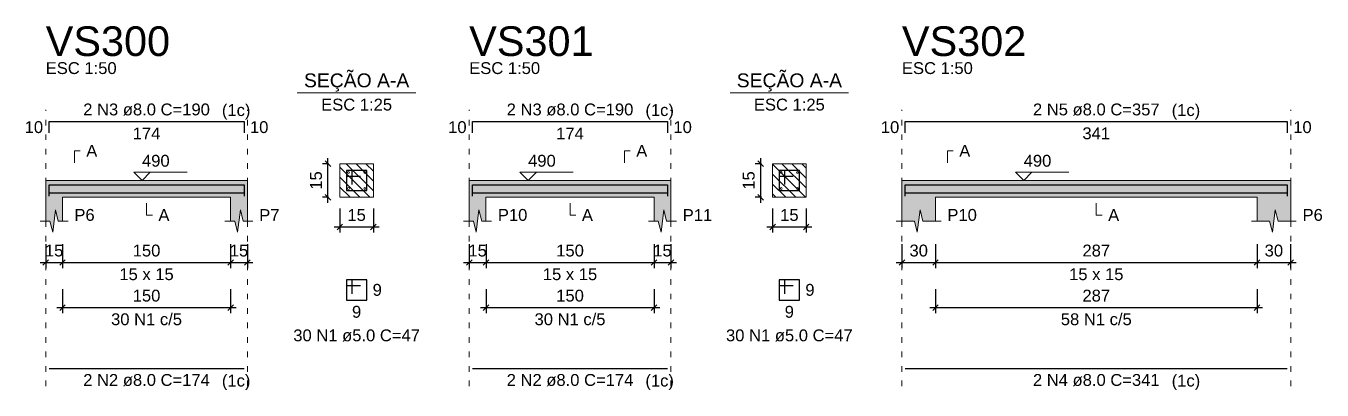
# Model space of a CAD drawing. Header units: inches. Extents: x -52 to 802, y -168 to 85.
# Drawn here: x 161.56 to 184.7, y -167.28 to -160.77 of the extents above; entities that cross this region are included whole.
import ezdxf

# ---------------------------------------------------------------- set-up
doc = ezdxf.new("R2010")
doc.units = ezdxf.units.IN
doc.header["$MEASUREMENT"] = 0
doc.linetypes.add('DOT2', pattern=[3.175, 0, -3.175])
for name, color, linetype, lineweight in [('Descrição da armadura', 7, 'Continuous', 5), ('DT-Barras na forma', 2, 'Continuous', 30), ('DT-Barras no corte', 5, 'Continuous', 5), ('DT-Barras rebatidas', 2, 'Continuous', 30), ('DT-Cotas', 9, 'Continuous', 5), ('DT-Forma', 5, 'Continuous', 5), ('DT-Hachura forma vigas', 252, 'Continuous', 5), ('DT-Hachura seção vigas', 252, 'Continuous', 5), ('DT-Pontilhado', 9, 'DOT2', 5), ('DT-Textos', 7, 'Continuous', 5), ('DT-Título', 3, 'Continuous', 20), ('Textos armaduras', 7, 'Continuous', 5)]:
    doc.layers.add(name, color=color, linetype=linetype, lineweight=lineweight)
doc.styles.add('Arial', font='arial.ttf')
doc.styles.get("Standard").update_dxf_attribs({"font": 'arial.ttf'})
doc.dimstyles.new('UM_25.000000', dxfattribs={"dimtxt": 0.18, "dimasz": 0.1, "dimexe": 0.1, "dimexo": 0.2, "dimgap": 0, "dimtad": 1, "dimtih": 1, "dimtoh": 1, "dimdec": 1, "dimlfac": 25, "dimzin": 0, "dimdsep": 46, "dimtxsty": 'Standard', "dimcen": 0.09, "dimdle": 0.1, "dimadec": 1, "dimazin": 2, "dimtfac": 1, "dimtdec": 4, "dimtofl": 0, "dimtmove": 0, "dimatfit": 3, "dimfxl": 1, "dimtolj": 1, "dimarcsym": 0})
doc.dimstyles.new('UM_50.000000', dxfattribs={"dimtxt": 0.18, "dimasz": 0.1, "dimexe": 0.1, "dimexo": 0.2, "dimgap": 0, "dimtad": 1, "dimtih": 1, "dimtoh": 1, "dimdec": 1, "dimlfac": 50, "dimzin": 0, "dimdsep": 46, "dimtxsty": 'Standard', "dimcen": 0.09, "dimdle": 0.1, "dimadec": 1, "dimazin": 2, "dimtfac": 1, "dimtdec": 4, "dimtofl": 0, "dimtmove": 0, "dimatfit": 3, "dimfxl": 1, "dimtolj": 1, "dimarcsym": 0})
pattern_1 = [(135, (158.03597, -459.28931), (-0.08838835, -0.08838835), [])]

# ---------------------------------------------------------------- blocks, each defined once
blk = doc.blocks.new('_Oblique')
at = {"color": 0, "linetype": 'ByBlock', "lineweight": -2}
blk.add_line((-0.5, -0.5), (0.5, 0.5), dxfattribs=at)
blk = doc.blocks.new('*D1148')
at = {"layer": 'Defpoints', "color": 0, "transparency": 16777216}
for p in [(161.912, -164.471), (162.212, -164.471), (162.212, -165)]:
    blk.add_point(p, dxfattribs=at)
at = {"layer": 'DT-Cotas', "color": 0, "lineweight": -2, "transparency": 16777216}
for p, q in [((161.912, -164.671), (161.912, -165.1)), ((162.212, -164.671), (162.212, -165.1)), ((161.812, -165), (162.312, -165))]:
    blk.add_line(p, q, dxfattribs=at)
at = {"layer": 'DT-Cotas', "color": 0, "lineweight": -2, "transparency": 16777216, "xscale": 0.1, "yscale": 0.1, "zscale": 0.1, "rotation": 180}
blk.add_blockref('_Oblique', (161.912, -165), dxfattribs=at)
at = {"layer": 'DT-Cotas', "color": 0, "lineweight": -2, "transparency": 16777216, "xscale": 0.1, "yscale": 0.1, "zscale": 0.1}
blk.add_blockref('_Oblique', (162.212, -165), dxfattribs=at)
at = {"layer": 'DT-Cotas', "transparency": 16777216, "insert": (162.062, -164.788), "char_height": 0.2118, "attachment_point": 5, "rotation": 0.0057, "style": 'Arial'}
blk.add_mtext('\\A1;15', dxfattribs=at)
blk = doc.blocks.new('*D1149')
at = {"layer": 'Defpoints', "color": 0, "transparency": 16777216}
for p in [(162.212, -164.471), (165.212, -164.471), (165.212, -165)]:
    blk.add_point(p, dxfattribs=at)
at = {"layer": 'DT-Cotas', "color": 0, "lineweight": -2, "transparency": 16777216}
for p, q in [((162.212, -164.671), (162.212, -165.1)), ((165.212, -164.671), (165.212, -165.1)), ((162.112, -165), (165.312, -165))]:
    blk.add_line(p, q, dxfattribs=at)
at = {"layer": 'DT-Cotas', "color": 0, "lineweight": -2, "transparency": 16777216, "xscale": 0.1, "yscale": 0.1, "zscale": 0.1, "rotation": 180}
blk.add_blockref('_Oblique', (162.212, -165), dxfattribs=at)
at = {"layer": 'DT-Cotas', "color": 0, "lineweight": -2, "transparency": 16777216, "xscale": 0.1, "yscale": 0.1, "zscale": 0.1}
blk.add_blockref('_Oblique', (165.212, -165), dxfattribs=at)
at = {"layer": 'DT-Cotas', "transparency": 16777216, "insert": (163.712, -164.788), "char_height": 0.2118, "attachment_point": 5, "rotation": 0.0057, "style": 'Arial'}
blk.add_mtext('\\A1;150', dxfattribs=at)
blk = doc.blocks.new('*D1150')
at = {"layer": 'Defpoints', "color": 0, "transparency": 16777216}
for p in [(165.212, -164.471), (165.512, -164.471), (165.512, -165)]:
    blk.add_point(p, dxfattribs=at)
at = {"layer": 'DT-Cotas', "color": 0, "lineweight": -2, "transparency": 16777216}
for p, q in [((165.212, -164.671), (165.212, -165.1)), ((165.512, -164.671), (165.512, -165.1)), ((165.112, -165), (165.612, -165))]:
    blk.add_line(p, q, dxfattribs=at)
at = {"layer": 'DT-Cotas', "color": 0, "lineweight": -2, "transparency": 16777216, "xscale": 0.1, "yscale": 0.1, "zscale": 0.1, "rotation": 180}
blk.add_blockref('_Oblique', (165.212, -165), dxfattribs=at)
at = {"layer": 'DT-Cotas', "color": 0, "lineweight": -2, "transparency": 16777216, "xscale": 0.1, "yscale": 0.1, "zscale": 0.1}
blk.add_blockref('_Oblique', (165.512, -165), dxfattribs=at)
at = {"layer": 'DT-Cotas', "transparency": 16777216, "insert": (165.362, -164.788), "char_height": 0.2118, "attachment_point": 5, "rotation": 0.0057, "style": 'Arial'}
blk.add_mtext('\\A1;15', dxfattribs=at)
blk = doc.blocks.new('*D1151')
at = {"layer": 'Defpoints', "color": 0, "transparency": 16777216}
for p in [(162.212, -165.276), (165.212, -165.276), (165.212, -165.805)]:
    blk.add_point(p, dxfattribs=at)
at = {"layer": 'DT-Cotas', "color": 0, "lineweight": -2, "transparency": 16777216}
for p, q in [((162.212, -165.476), (162.212, -165.905)), ((165.212, -165.476), (165.212, -165.905)), ((162.112, -165.805), (165.312, -165.805))]:
    blk.add_line(p, q, dxfattribs=at)
at = {"layer": 'DT-Cotas', "color": 0, "lineweight": -2, "transparency": 16777216, "xscale": 0.1, "yscale": 0.1, "zscale": 0.1, "rotation": 180}
blk.add_blockref('_Oblique', (162.212, -165.805), dxfattribs=at)
at = {"layer": 'DT-Cotas', "color": 0, "lineweight": -2, "transparency": 16777216, "xscale": 0.1, "yscale": 0.1, "zscale": 0.1}
blk.add_blockref('_Oblique', (165.212, -165.805), dxfattribs=at)
at = {"layer": 'DT-Cotas', "transparency": 16777216, "insert": (163.712, -165.593), "char_height": 0.2118, "attachment_point": 5, "rotation": 0.0057, "style": 'Arial'}
blk.add_mtext('\\A1;150', dxfattribs=at)
blk = doc.blocks.new('*D1152')
at = {"layer": 'Defpoints', "color": 0, "transparency": 16777216}
for p in [(166.95, -163.235), (167.162, -163.235), (167.162, -163.835)]:
    blk.add_point(p, dxfattribs=at)
at = {"layer": 'DT-Cotas', "color": 0, "lineweight": -2, "transparency": 16777216}
for p, q in [((166.962, -163.235), (166.85, -163.235)), ((166.95, -163.935), (166.95, -163.135)), ((166.962, -163.835), (166.85, -163.835))]:
    blk.add_line(p, q, dxfattribs=at)
at = {"layer": 'DT-Cotas', "color": 0, "lineweight": -2, "transparency": 16777216, "xscale": 0.1, "yscale": 0.1, "zscale": 0.1}
for p, rotation in [((166.95, -163.235), 90), ((166.95, -163.835), 270)]:
    blk.add_blockref('_Oblique', p, dxfattribs=dict(at, rotation=rotation))
at = {"layer": 'DT-Cotas', "transparency": 16777216, "insert": (166.738, -163.535), "char_height": 0.2118, "attachment_point": 5, "rotation": 90, "style": 'Arial'}
blk.add_mtext('\\A1;15', dxfattribs=at)
blk = doc.blocks.new('*D1153')
at = {"layer": 'Defpoints', "color": 0, "transparency": 16777216}
for p in [(167.162, -163.835), (167.762, -163.835), (167.762, -164.365)]:
    blk.add_point(p, dxfattribs=at)
at = {"layer": 'DT-Cotas', "color": 0, "lineweight": -2, "transparency": 16777216}
for p, q in [((167.162, -164.035), (167.162, -164.465)), ((167.762, -164.035), (167.762, -164.465)), ((167.062, -164.365), (167.862, -164.365))]:
    blk.add_line(p, q, dxfattribs=at)
at = {"layer": 'DT-Cotas', "color": 0, "lineweight": -2, "transparency": 16777216, "xscale": 0.1, "yscale": 0.1, "zscale": 0.1, "rotation": 180}
blk.add_blockref('_Oblique', (167.162, -164.365), dxfattribs=at)
at = {"layer": 'DT-Cotas', "color": 0, "lineweight": -2, "transparency": 16777216, "xscale": 0.1, "yscale": 0.1, "zscale": 0.1}
blk.add_blockref('_Oblique', (167.762, -164.365), dxfattribs=at)
at = {"layer": 'DT-Cotas', "transparency": 16777216, "insert": (167.462, -164.153), "char_height": 0.2118, "attachment_point": 5, "rotation": 0.0057, "style": 'Arial'}
blk.add_mtext('\\A1;15', dxfattribs=at)
blk = doc.blocks.new('*D1154')
at = {"layer": 'Defpoints', "color": 0, "transparency": 16777216}
for p in [(169.472, -164.471), (169.772, -164.471), (169.772, -165)]:
    blk.add_point(p, dxfattribs=at)
at = {"layer": 'DT-Cotas', "color": 0, "lineweight": -2, "transparency": 16777216}
for p, q in [((169.472, -164.671), (169.472, -165.1)), ((169.772, -164.671), (169.772, -165.1)), ((169.372, -165), (169.872, -165))]:
    blk.add_line(p, q, dxfattribs=at)
at = {"layer": 'DT-Cotas', "color": 0, "lineweight": -2, "transparency": 16777216, "xscale": 0.1, "yscale": 0.1, "zscale": 0.1, "rotation": 180}
blk.add_blockref('_Oblique', (169.472, -165), dxfattribs=at)
at = {"layer": 'DT-Cotas', "color": 0, "lineweight": -2, "transparency": 16777216, "xscale": 0.1, "yscale": 0.1, "zscale": 0.1}
blk.add_blockref('_Oblique', (169.772, -165), dxfattribs=at)
at = {"layer": 'DT-Cotas', "transparency": 16777216, "insert": (169.622, -164.788), "char_height": 0.2118, "attachment_point": 5, "rotation": 0.0057, "style": 'Arial'}
blk.add_mtext('\\A1;15', dxfattribs=at)
blk = doc.blocks.new('*D1155')
at = {"layer": 'Defpoints', "color": 0, "transparency": 16777216}
for p in [(169.772, -164.471), (172.772, -164.471), (172.772, -165)]:
    blk.add_point(p, dxfattribs=at)
at = {"layer": 'DT-Cotas', "color": 0, "lineweight": -2, "transparency": 16777216}
for p, q in [((169.772, -164.671), (169.772, -165.1)), ((172.772, -164.671), (172.772, -165.1)), ((169.672, -165), (172.872, -165))]:
    blk.add_line(p, q, dxfattribs=at)
at = {"layer": 'DT-Cotas', "color": 0, "lineweight": -2, "transparency": 16777216, "xscale": 0.1, "yscale": 0.1, "zscale": 0.1, "rotation": 180}
blk.add_blockref('_Oblique', (169.772, -165), dxfattribs=at)
at = {"layer": 'DT-Cotas', "color": 0, "lineweight": -2, "transparency": 16777216, "xscale": 0.1, "yscale": 0.1, "zscale": 0.1}
blk.add_blockref('_Oblique', (172.772, -165), dxfattribs=at)
at = {"layer": 'DT-Cotas', "transparency": 16777216, "insert": (171.272, -164.788), "char_height": 0.2118, "attachment_point": 5, "rotation": 0.0057, "style": 'Arial'}
blk.add_mtext('\\A1;150', dxfattribs=at)
blk = doc.blocks.new('*D1156')
at = {"layer": 'Defpoints', "color": 0, "transparency": 16777216}
for p in [(172.772, -164.471), (173.072, -164.471), (173.072, -165)]:
    blk.add_point(p, dxfattribs=at)
at = {"layer": 'DT-Cotas', "color": 0, "lineweight": -2, "transparency": 16777216}
for p, q in [((172.772, -164.671), (172.772, -165.1)), ((173.072, -164.671), (173.072, -165.1)), ((172.672, -165), (173.172, -165))]:
    blk.add_line(p, q, dxfattribs=at)
at = {"layer": 'DT-Cotas', "color": 0, "lineweight": -2, "transparency": 16777216, "xscale": 0.1, "yscale": 0.1, "zscale": 0.1, "rotation": 180}
blk.add_blockref('_Oblique', (172.772, -165), dxfattribs=at)
at = {"layer": 'DT-Cotas', "color": 0, "lineweight": -2, "transparency": 16777216, "xscale": 0.1, "yscale": 0.1, "zscale": 0.1}
blk.add_blockref('_Oblique', (173.072, -165), dxfattribs=at)
at = {"layer": 'DT-Cotas', "transparency": 16777216, "insert": (172.922, -164.788), "char_height": 0.2118, "attachment_point": 5, "rotation": 0.0057, "style": 'Arial'}
blk.add_mtext('\\A1;15', dxfattribs=at)
blk = doc.blocks.new('*D1157')
at = {"layer": 'Defpoints', "color": 0, "transparency": 16777216}
for p in [(169.772, -165.276), (172.772, -165.276), (172.772, -165.805)]:
    blk.add_point(p, dxfattribs=at)
at = {"layer": 'DT-Cotas', "color": 0, "lineweight": -2, "transparency": 16777216}
for p, q in [((169.772, -165.476), (169.772, -165.905)), ((172.772, -165.476), (172.772, -165.905)), ((169.672, -165.805), (172.872, -165.805))]:
    blk.add_line(p, q, dxfattribs=at)
at = {"layer": 'DT-Cotas', "color": 0, "lineweight": -2, "transparency": 16777216, "xscale": 0.1, "yscale": 0.1, "zscale": 0.1, "rotation": 180}
blk.add_blockref('_Oblique', (169.772, -165.805), dxfattribs=at)
at = {"layer": 'DT-Cotas', "color": 0, "lineweight": -2, "transparency": 16777216, "xscale": 0.1, "yscale": 0.1, "zscale": 0.1}
blk.add_blockref('_Oblique', (172.772, -165.805), dxfattribs=at)
at = {"layer": 'DT-Cotas', "transparency": 16777216, "insert": (171.272, -165.593), "char_height": 0.2118, "attachment_point": 5, "rotation": 0.0057, "style": 'Arial'}
blk.add_mtext('\\A1;150', dxfattribs=at)
blk = doc.blocks.new('*D1158')
at = {"layer": 'Defpoints', "color": 0, "transparency": 16777216}
for p in [(174.675, -163.235), (174.887, -163.235), (174.887, -163.835)]:
    blk.add_point(p, dxfattribs=at)
at = {"layer": 'DT-Cotas', "color": 0, "lineweight": -2, "transparency": 16777216}
for p, q in [((174.687, -163.235), (174.575, -163.235)), ((174.675, -163.935), (174.675, -163.135)), ((174.687, -163.835), (174.575, -163.835))]:
    blk.add_line(p, q, dxfattribs=at)
at = {"layer": 'DT-Cotas', "color": 0, "lineweight": -2, "transparency": 16777216, "xscale": 0.1, "yscale": 0.1, "zscale": 0.1}
for p, rotation in [((174.675, -163.235), 90), ((174.675, -163.835), 270)]:
    blk.add_blockref('_Oblique', p, dxfattribs=dict(at, rotation=rotation))
at = {"layer": 'DT-Cotas', "transparency": 16777216, "insert": (174.463, -163.535), "char_height": 0.2118, "attachment_point": 5, "rotation": 90, "style": 'Arial'}
blk.add_mtext('\\A1;15', dxfattribs=at)
blk = doc.blocks.new('*D1159')
at = {"layer": 'Defpoints', "color": 0, "transparency": 16777216}
for p in [(174.887, -163.835), (175.487, -163.835), (175.487, -164.365)]:
    blk.add_point(p, dxfattribs=at)
at = {"layer": 'DT-Cotas', "color": 0, "lineweight": -2, "transparency": 16777216}
for p, q in [((174.887, -164.035), (174.887, -164.465)), ((175.487, -164.035), (175.487, -164.465)), ((174.787, -164.365), (175.587, -164.365))]:
    blk.add_line(p, q, dxfattribs=at)
at = {"layer": 'DT-Cotas', "color": 0, "lineweight": -2, "transparency": 16777216, "xscale": 0.1, "yscale": 0.1, "zscale": 0.1, "rotation": 180}
blk.add_blockref('_Oblique', (174.887, -164.365), dxfattribs=at)
at = {"layer": 'DT-Cotas', "color": 0, "lineweight": -2, "transparency": 16777216, "xscale": 0.1, "yscale": 0.1, "zscale": 0.1}
blk.add_blockref('_Oblique', (175.487, -164.365), dxfattribs=at)
at = {"layer": 'DT-Cotas', "transparency": 16777216, "insert": (175.187, -164.153), "char_height": 0.2118, "attachment_point": 5, "rotation": 0.0057, "style": 'Arial'}
blk.add_mtext('\\A1;15', dxfattribs=at)
blk = doc.blocks.new('*D1160')
at = {"layer": 'Defpoints', "color": 0, "transparency": 16777216}
for p in [(177.196, -164.471), (177.796, -164.471), (177.796, -165)]:
    blk.add_point(p, dxfattribs=at)
at = {"layer": 'DT-Cotas', "color": 0, "lineweight": -2, "transparency": 16777216}
for p, q in [((177.196, -164.671), (177.196, -165.1)), ((177.796, -164.671), (177.796, -165.1)), ((177.096, -165), (177.896, -165))]:
    blk.add_line(p, q, dxfattribs=at)
at = {"layer": 'DT-Cotas', "color": 0, "lineweight": -2, "transparency": 16777216, "xscale": 0.1, "yscale": 0.1, "zscale": 0.1, "rotation": 180}
blk.add_blockref('_Oblique', (177.196, -165), dxfattribs=at)
at = {"layer": 'DT-Cotas', "color": 0, "lineweight": -2, "transparency": 16777216, "xscale": 0.1, "yscale": 0.1, "zscale": 0.1}
blk.add_blockref('_Oblique', (177.796, -165), dxfattribs=at)
at = {"layer": 'DT-Cotas', "transparency": 16777216, "insert": (177.496, -164.788), "char_height": 0.2118, "attachment_point": 5, "rotation": 0.0057, "style": 'Arial'}
blk.add_mtext('\\A1;30', dxfattribs=at)
blk = doc.blocks.new('*D1161')
at = {"layer": 'Defpoints', "color": 0, "transparency": 16777216}
for p in [(177.796, -164.471), (183.536, -164.471), (183.536, -165)]:
    blk.add_point(p, dxfattribs=at)
at = {"layer": 'DT-Cotas', "color": 0, "lineweight": -2, "transparency": 16777216}
for p, q in [((177.796, -164.671), (177.796, -165.1)), ((183.536, -164.671), (183.536, -165.1)), ((177.696, -165), (183.636, -165))]:
    blk.add_line(p, q, dxfattribs=at)
at = {"layer": 'DT-Cotas', "color": 0, "lineweight": -2, "transparency": 16777216, "xscale": 0.1, "yscale": 0.1, "zscale": 0.1, "rotation": 180}
blk.add_blockref('_Oblique', (177.796, -165), dxfattribs=at)
at = {"layer": 'DT-Cotas', "color": 0, "lineweight": -2, "transparency": 16777216, "xscale": 0.1, "yscale": 0.1, "zscale": 0.1}
blk.add_blockref('_Oblique', (183.536, -165), dxfattribs=at)
at = {"layer": 'DT-Cotas', "transparency": 16777216, "insert": (180.666, -164.788), "char_height": 0.2118, "attachment_point": 5, "rotation": 0.0057, "style": 'Arial'}
blk.add_mtext('\\A1;287', dxfattribs=at)
blk = doc.blocks.new('*D1162')
at = {"layer": 'Defpoints', "color": 0, "transparency": 16777216}
for p in [(183.536, -164.471), (184.136, -164.471), (184.136, -165)]:
    blk.add_point(p, dxfattribs=at)
at = {"layer": 'DT-Cotas', "color": 0, "lineweight": -2, "transparency": 16777216}
for p, q in [((183.536, -164.671), (183.536, -165.1)), ((184.136, -164.671), (184.136, -165.1)), ((183.436, -165), (184.236, -165))]:
    blk.add_line(p, q, dxfattribs=at)
at = {"layer": 'DT-Cotas', "color": 0, "lineweight": -2, "transparency": 16777216, "xscale": 0.1, "yscale": 0.1, "zscale": 0.1, "rotation": 180}
blk.add_blockref('_Oblique', (183.536, -165), dxfattribs=at)
at = {"layer": 'DT-Cotas', "color": 0, "lineweight": -2, "transparency": 16777216, "xscale": 0.1, "yscale": 0.1, "zscale": 0.1}
blk.add_blockref('_Oblique', (184.136, -165), dxfattribs=at)
at = {"layer": 'DT-Cotas', "transparency": 16777216, "insert": (183.836, -164.788), "char_height": 0.2118, "attachment_point": 5, "rotation": 0.0057, "style": 'Arial'}
blk.add_mtext('\\A1;30', dxfattribs=at)
blk = doc.blocks.new('*D1163')
at = {"layer": 'Defpoints', "color": 0, "transparency": 16777216}
for p in [(177.796, -165.276), (183.536, -165.276), (183.536, -165.805)]:
    blk.add_point(p, dxfattribs=at)
at = {"layer": 'DT-Cotas', "color": 0, "lineweight": -2, "transparency": 16777216}
for p, q in [((177.796, -165.476), (177.796, -165.905)), ((183.536, -165.476), (183.536, -165.905)), ((177.696, -165.805), (183.636, -165.805))]:
    blk.add_line(p, q, dxfattribs=at)
at = {"layer": 'DT-Cotas', "color": 0, "lineweight": -2, "transparency": 16777216, "xscale": 0.1, "yscale": 0.1, "zscale": 0.1, "rotation": 180}
blk.add_blockref('_Oblique', (177.796, -165.805), dxfattribs=at)
at = {"layer": 'DT-Cotas', "color": 0, "lineweight": -2, "transparency": 16777216, "xscale": 0.1, "yscale": 0.1, "zscale": 0.1}
blk.add_blockref('_Oblique', (183.536, -165.805), dxfattribs=at)
at = {"layer": 'DT-Cotas', "transparency": 16777216, "insert": (180.666, -165.593), "char_height": 0.2118, "attachment_point": 5, "rotation": 0.0057, "style": 'Arial'}
blk.add_mtext('\\A1;287', dxfattribs=at)

msp = doc.modelspace()

# ---------------------------------------------------------------- hatches: boundary and pattern name
at = {"layer": 'DT-Hachura forma vigas', "linetype": 'Continuous'}
for points in [[(165.5118, -164.2589), (165.5118, -163.8353), (165.5118, -163.5353), (165.2118, -163.5353), (162.2118, -163.5353), (161.9118, -163.5353), (161.9118, -163.8353), (161.9118, -164.2589), (161.9868, -164.2589), (162.0368, -164.4589), (162.0868, -164.0589), (162.1368, -164.2589), (162.2118, -164.2589), (162.2118, -163.8353), (165.2118, -163.8353), (165.2118, -164.2589), (165.2868, -164.2589), (165.3368, -164.4589), (165.3868, -164.0589), (165.4368, -164.2589), (165.5118, -164.2589)], [(173.0715, -164.2589), (173.0715, -163.8353), (173.0715, -163.5353), (172.7715, -163.5353), (169.7715, -163.5353), (169.4715, -163.5353), (169.4715, -163.8353), (169.4715, -164.2589), (169.5465, -164.2589), (169.5965, -164.4589), (169.6465, -164.0589), (169.6965, -164.2589), (169.7715, -164.2589), (169.7715, -163.8353), (172.7715, -163.8353), (172.7715, -164.2589), (172.8465, -164.2589), (172.8965, -164.4589), (172.9465, -164.0589), (172.9965, -164.2589), (173.0715, -164.2589)], [(184.1362, -164.2589), (184.1362, -163.8353), (184.1362, -163.5353), (183.5362, -163.5353), (177.7962, -163.5353), (177.1962, -163.5353), (177.1962, -163.8353), (177.1962, -164.2589), (177.4212, -164.2589), (177.4712, -164.4589), (177.5212, -164.0589), (177.5712, -164.2589), (177.7962, -164.2589), (177.7962, -163.8353), (183.5362, -163.8353), (183.5362, -164.2589), (183.7612, -164.2589), (183.8112, -164.4589), (183.8612, -164.0589), (183.9112, -164.2589), (184.1362, -164.2589)]]:
    msp.add_hatch(color=256, dxfattribs=at).paths.add_polyline_path(points)
at = {"layer": 'DT-Hachura seção vigas', "linetype": 'Continuous'}
h = msp.add_hatch(dxfattribs=at)
h.set_pattern_fill('ANSI31', color=256, angle=90, style=0)
h.set_pattern_definition(pattern_1)
h.paths.add_polyline_path([(167.162, -163.8353), (167.162, -163.8353), (167.762, -163.8353), (167.762, -163.2353), (167.162, -163.2353), (167.162, -163.8353)])
h = msp.add_hatch(dxfattribs=at)
h.set_pattern_fill('ANSI31', color=256, angle=90, style=0)
h.set_pattern_definition(pattern_1)
h.paths.add_polyline_path([(174.8866, -163.8353), (174.8866, -163.8353), (175.4866, -163.8353), (175.4866, -163.2353), (174.8866, -163.2353), (174.8866, -163.8353)])

# ---------------------------------------------------------------- linework, layer by layer
at = {"layer": 'DT-Barras na forma'}
for p, q in [((167.382, -163.3553), (167.282, -163.3553)), ((167.282, -163.3553), (167.282, -163.7153)), ((167.642, -163.3553), (167.282, -163.3553)), ((167.282, -163.3553), (167.282, -163.4553)), ((167.382, -163.6053), (167.382, -163.3553)), ((167.642, -163.7153), (167.642, -163.3553)), ((175.1066, -163.3553), (175.0066, -163.3553)), ((175.0066, -163.3553), (175.0066, -163.7153)), ((175.3666, -163.3553), (175.0066, -163.3553)), ((175.0066, -163.3553), (175.0066, -163.4553)), ((175.1066, -163.6053), (175.1066, -163.3553)), ((175.3666, -163.7153), (175.3666, -163.3553)), ((167.282, -163.4553), (167.532, -163.4553)), ((175.0066, -163.4553), (175.2566, -163.4553)), ((167.282, -163.7153), (167.642, -163.7153)), ((175.0066, -163.7153), (175.3666, -163.7153))]:
    msp.add_line(p, q, dxfattribs=at)
for points in [[(161.9718, -163.8156), (161.9718, -163.6133), (165.4518, -163.6133), (165.4518, -163.8156)], [(161.9718, -163.7573), (165.4518, -163.7573)], [(169.5315, -163.8156), (169.5315, -163.6133), (173.0115, -163.6133), (173.0115, -163.8156)], [(169.5315, -163.7573), (173.0115, -163.7573)], [(177.2562, -163.8156), (177.2562, -163.6133), (184.0762, -163.6133), (184.0762, -163.8156)], [(177.2562, -163.7573), (184.0762, -163.7573)]]:
    msp.add_lwpolyline(points, dxfattribs=at)
at = {"layer": 'DT-Barras no corte'}
for centre in [(167.318, -163.3913), (167.606, -163.3913), (175.0426, -163.3913), (175.3306, -163.3913), (167.318, -163.6793), (167.606, -163.6793), (175.0426, -163.6793), (175.3306, -163.6793)]:
    msp.add_circle(centre, 0.016, dxfattribs=at)
at = {"layer": 'DT-Barras rebatidas'}
for p, q in [((161.9718, -162.686), (161.9718, -162.4837)), ((161.9718, -162.4837), (165.4518, -162.4837)), ((165.4518, -162.4837), (165.4518, -162.686)), ((169.5315, -162.686), (169.5315, -162.4837)), ((169.5315, -162.4837), (173.0115, -162.4837)), ((173.0115, -162.4837), (173.0115, -162.686)), ((177.2562, -162.686), (177.2562, -162.4837)), ((177.2562, -162.4837), (184.0762, -162.4837)), ((184.0762, -162.4837), (184.0762, -162.686)), ((167.382, -165.312), (167.282, -165.312)), ((167.282, -165.312), (167.282, -165.672)), ((167.642, -165.312), (167.282, -165.312)), ((167.282, -165.312), (167.282, -165.412)), ((167.282, -165.412), (167.532, -165.412)), ((167.382, -165.562), (167.382, -165.312)), ((167.642, -165.672), (167.642, -165.312)), ((175.1066, -165.312), (175.0066, -165.312)), ((175.0066, -165.312), (175.0066, -165.672)), ((175.3666, -165.312), (175.0066, -165.312)), ((175.0066, -165.312), (175.0066, -165.412)), ((175.0066, -165.412), (175.2566, -165.412)), ((175.1066, -165.562), (175.1066, -165.312)), ((175.3666, -165.672), (175.3666, -165.312)), ((167.282, -165.672), (167.642, -165.672)), ((175.0066, -165.672), (175.3666, -165.672)), ((161.9718, -166.892), (165.4518, -166.892)), ((169.5315, -166.892), (173.0115, -166.892)), ((177.2562, -166.892), (184.0762, -166.892))]:
    msp.add_line(p, q, dxfattribs=at)
at = {"layer": 'DT-Forma'}
for p, q in [((167.762, -163.2353), (167.162, -163.2353)), ((167.162, -163.2353), (167.162, -163.2353)), ((167.162, -163.2353), (167.162, -163.8353)), ((167.762, -163.8353), (167.762, -163.2353)), ((167.762, -163.2353), (167.762, -163.2353)), ((175.4866, -163.2353), (174.8866, -163.2353)), ((174.8866, -163.2353), (174.8866, -163.2353)), ((174.8866, -163.2353), (174.8866, -163.8353)), ((175.4866, -163.8353), (175.4866, -163.2353)), ((175.4866, -163.2353), (175.4866, -163.2353)), ((161.9118, -163.5353), (162.2118, -163.5353)), ((162.2118, -163.5353), (165.2118, -163.5353)), ((165.2118, -163.5353), (165.5118, -163.5353)), ((169.4715, -163.5353), (169.7715, -163.5353)), ((169.7715, -163.5353), (172.7715, -163.5353)), ((172.7715, -163.5353), (173.0715, -163.5353)), ((177.1962, -163.5353), (177.7962, -163.5353)), ((177.7962, -163.5353), (183.5362, -163.5353)), ((183.5362, -163.5353), (184.1362, -163.5353)), ((161.9118, -163.8353), (161.9118, -164.2589)), ((162.2118, -164.2589), (162.2118, -163.8353)), ((162.2118, -163.8353), (165.2118, -163.8353)), ((165.2118, -163.8353), (165.2118, -164.2589)), ((165.5118, -164.2589), (165.5118, -163.8353)), ((167.162, -163.8353), (167.762, -163.8353)), ((167.162, -163.8353), (167.162, -163.8353)), ((167.762, -163.8353), (167.762, -163.8353)), ((169.4715, -163.8353), (169.4715, -164.2589)), ((169.7715, -164.2589), (169.7715, -163.8353)), ((169.7715, -163.8353), (172.7715, -163.8353)), ((172.7715, -163.8353), (172.7715, -164.2589)), ((173.0715, -164.2589), (173.0715, -163.8353)), ((174.8866, -163.8353), (175.4866, -163.8353)), ((174.8866, -163.8353), (174.8866, -163.8353)), ((175.4866, -163.8353), (175.4866, -163.8353)), ((177.1962, -163.8353), (177.1962, -164.2589)), ((177.7962, -164.2589), (177.7962, -163.8353)), ((177.7962, -163.8353), (183.5362, -163.8353)), ((183.5362, -163.8353), (183.5362, -164.2589)), ((184.1362, -164.2589), (184.1362, -163.8353)), ((161.8118, -164.2589), (161.9868, -164.2589)), ((161.9868, -164.2589), (162.0368, -164.4589)), ((162.0368, -164.4589), (162.0868, -164.0589)), ((162.0868, -164.0589), (162.1368, -164.2589)), ((162.1368, -164.2589), (162.3118, -164.2589)), ((165.1118, -164.2589), (165.2868, -164.2589)), ((165.2868, -164.2589), (165.3368, -164.4589)), ((165.3368, -164.4589), (165.3868, -164.0589)), ((165.3868, -164.0589), (165.4368, -164.2589)), ((165.4368, -164.2589), (165.6118, -164.2589)), ((169.3715, -164.2589), (169.5465, -164.2589)), ((169.5465, -164.2589), (169.5965, -164.4589)), ((169.5965, -164.4589), (169.6465, -164.0589)), ((169.6465, -164.0589), (169.6965, -164.2589)), ((169.6965, -164.2589), (169.8715, -164.2589)), ((172.6715, -164.2589), (172.8465, -164.2589)), ((172.8465, -164.2589), (172.8965, -164.4589)), ((172.8965, -164.4589), (172.9465, -164.0589)), ((172.9465, -164.0589), (172.9965, -164.2589)), ((172.9965, -164.2589), (173.1715, -164.2589)), ((177.0962, -164.2589), (177.4212, -164.2589)), ((177.4212, -164.2589), (177.4712, -164.4589)), ((177.4712, -164.4589), (177.5212, -164.0589)), ((177.5212, -164.0589), (177.5712, -164.2589)), ((177.5712, -164.2589), (177.8962, -164.2589)), ((183.4362, -164.2589), (183.7612, -164.2589)), ((183.7612, -164.2589), (183.8112, -164.4589)), ((183.8112, -164.4589), (183.8612, -164.0589)), ((183.8612, -164.0589), (183.9112, -164.2589)), ((183.9112, -164.2589), (184.2362, -164.2589))]:
    msp.add_line(p, q, dxfattribs=at)
at = {"layer": 'DT-Forma', "linetype": 'Continuous'}
for p, q in [((161.9118, -163.8353), (161.9118, -163.5353)), ((165.5118, -163.5353), (165.5118, -163.8353)), ((169.4715, -163.8353), (169.4715, -163.5353)), ((173.0715, -163.5353), (173.0715, -163.8353)), ((177.1962, -163.8353), (177.1962, -163.5353)), ((184.1362, -163.5353), (184.1362, -163.8353))]:
    msp.add_line(p, q, dxfattribs=at)
at = {"layer": 'DT-Pontilhado', "ltscale": 0.05}
for p, q in [((161.9118, -167.2097), (161.9118, -162.2719)), ((165.5118, -167.2097), (165.5118, -162.2719)), ((169.4715, -167.2097), (169.4715, -162.2719)), ((173.0715, -167.2097), (173.0715, -162.2719)), ((177.1962, -167.2097), (177.1962, -162.2719)), ((184.1362, -167.2097), (184.1362, -162.2719))]:
    msp.add_line(p, q, dxfattribs=at)
at = {"layer": 'DT-Textos'}
for p, q in [((166.403, -161.9704), (168.521, -161.9704)), ((174.1276, -161.9704), (176.2456, -161.9704))]:
    msp.add_line(p, q, dxfattribs=at)
for points in [[(162.4236, -163.2176), (162.4236, -163.0058), (162.5295, -163.0058)], [(172.242, -163.2176), (172.242, -163.0058), (172.3479, -163.0058)], [(178.008, -163.2176), (178.008, -163.0058), (178.1139, -163.0058)], [(163.779, -163.3871), (163.6307, -163.5353), (163.4825, -163.3871), (164.4356, -163.3871)], [(170.6715, -163.3871), (170.5233, -163.5353), (170.375, -163.3871), (171.3281, -163.3871)], [(179.5182, -163.3871), (179.3699, -163.5353), (179.2217, -163.3871), (180.1748, -163.3871)], [(163.7118, -163.9412), (163.7118, -164.153), (163.8177, -164.153)], [(171.2715, -163.9412), (171.2715, -164.153), (171.3774, -164.153)], [(180.6662, -163.9412), (180.6662, -164.153), (180.7721, -164.153)]]:
    msp.add_lwpolyline(points, dxfattribs=at)

# ---------------------------------------------------------------- texts
at = {"layer": 'Descrição da armadura', "linetype": 'Continuous', "char_height": 0.2118, "attachment_point": 8, "line_spacing_factor": 0.798, "style": 'Arial'}
for s, insert, width in [('2 N3 ø8.0 C=190', (163.7118, -162.3778), 4.534748), ('2 N3 ø8.0 C=190', (171.2715, -162.3778), 4.534748), ('2 N5 ø8.0 C=357', (180.6662, -162.3778), 4.534748), ('30 N1 c/5', (163.7118, -166.1228), 2.539389), ('30 N1 c/5', (171.2715, -166.1228), 2.539389), ('58 N1 c/5', (180.6662, -166.1228), 2.539389), ('2 N2 ø8.0 C=174', (163.7118, -167.2097), 4.534748), ('2 N2 ø8.0 C=174', (171.2715, -167.2097), 4.534748), ('2 N4 ø8.0 C=341', (180.6662, -167.2097), 4.534748)]:
    msp.add_mtext(s, dxfattribs=dict(at, insert=insert, width=width))
at = {"layer": 'Descrição da armadura', "color": 7, "linetype": 'Continuous', "char_height": 0.2118, "width": 4.534748, "attachment_point": 8, "line_spacing_factor": 0.798, "style": 'Arial'}
for insert in [(167.462, -166.4133), (175.1866, -166.4133)]:
    msp.add_mtext('30 N1 ø5.0 C=47', dxfattribs=dict(at, insert=insert))
at = {"layer": 'DT-Textos', "line_spacing_factor": 0.798, "style": 'Arial'}
for s, insert, char_height, width, attachment_point in [('ESC 1:50', (161.9118, -161.6365), 0.2118, 3.045677, 7), ('ESC 1:50', (169.4715, -161.6365), 0.2118, 3.045677, 7), ('ESC 1:50', (177.1962, -161.6365), 0.2118, 3.045677, 7), ('SEÇÃO A-A', (167.462, -161.9463), 0.2471, 3.875022, 8), ('SEÇÃO A-A', (175.187, -161.9463), 0.2471, 3.875022, 8), ('(1c)', (165.057, -162.4473), 0.2118, 1.225428, 7), ('ESC 1:25', (167.462, -162.2881), 0.2118, 3.045677, 8), ('(1c)', (172.617, -162.4473), 0.2118, 1.225428, 7), ('ESC 1:25', (175.1866, -162.2881), 0.2118, 3.045677, 8), ('(1c)', (182.012, -162.4473), 0.2118, 1.225428, 7), ('A', (162.6354, -163.1117), 0.2118, 0.474606, 7), ('490', (163.6307, -163.2917), 0.2118, 1.18721, 7), ('490', (170.5233, -163.2917), 0.2118, 1.18721, 7), ('A', (172.4538, -163.1117), 0.2118, 0.474606, 7), ('A', (178.2198, -163.1117), 0.2118, 0.474606, 7), ('490', (179.3699, -163.2917), 0.2118, 1.18721, 7), ('P6', (162.4236, -164.2589), 0.2118, 0.870342, 7), ('A', (163.9236, -164.2589), 0.2118, 0.474606, 7), ('P7', (165.7236, -164.2589), 0.2118, 0.870342, 7), ('P10', (169.9833, -164.2589), 0.2118, 0.870342, 7), ('A', (171.4833, -164.2589), 0.2118, 0.474606, 7), ('P11', (173.2833, -164.2589), 0.2118, 1.266079, 7), ('P10', (178.008, -164.2589), 0.2118, 0.870342, 7), ('A', (180.878, -164.2589), 0.2118, 0.474606, 7), ('P6', (184.348, -164.2589), 0.2118, 0.870342, 7), ('15 x 15', (163.7118, -165.3179), 0.2118, 2.334116, 8), ('15 x 15', (171.2715, -165.3179), 0.2118, 2.334116, 8), ('15 x 15', (180.6662, -165.3179), 0.2118, 2.334116, 8), ('(1c)', (165.057, -167.2793), 0.2118, 1.225428, 7), ('(1c)', (172.617, -167.2793), 0.2118, 1.225428, 7), ('(1c)', (182.012, -167.2793), 0.2118, 1.225428, 7)]:
    msp.add_mtext(s, dxfattribs=dict(at, insert=insert, char_height=char_height, width=width, attachment_point=attachment_point))
at = {"layer": 'DT-Título', "char_height": 0.5295, "width": 4.272843, "attachment_point": 7, "line_spacing_factor": 0.798, "style": 'Arial'}
for s, insert in [('VS300', (161.9118, -161.3188)), ('VS301', (169.4715, -161.3188)), ('VS302', (177.1962, -161.3188))]:
    msp.add_mtext(s, dxfattribs=dict(at, insert=insert))
at = {"layer": 'Textos armaduras', "linetype": 'Continuous', "char_height": 0.2118, "attachment_point": 7, "line_spacing_factor": 0.798, "style": 'Arial'}
for s, insert, width in [('10', (161.536, -162.6908), 0.659905), ('174', (163.4644, -162.8014), 0.989858), ('10', (165.5577, -162.6908), 0.659905), ('10', (169.0957, -162.6908), 0.659905), ('174', (171.024, -162.8014), 0.989858), ('10', (173.1174, -162.6908), 0.659905), ('10', (176.8203, -162.6908), 0.659905), ('341', (180.4187, -162.8014), 0.989858), ('10', (184.1821, -162.6908), 0.659905)]:
    msp.add_mtext(s, dxfattribs=dict(at, insert=insert, width=width))
at = {"layer": 'Textos armaduras', "color": 7, "linetype": 'Continuous', "char_height": 0.2118, "width": 0.329953, "attachment_point": 7, "line_spacing_factor": 0.798, "style": 'Arial'}
for insert in [(167.7479, -165.5979), (175.4725, -165.5979), (167.3795, -165.9897), (175.1042, -165.9897)]:
    msp.add_mtext('9', dxfattribs=dict(at, insert=insert))

# ---------------------------------------------------------------- dimensions: what is measured, and where the dimension line sits
at = {"layer": 'DT-Cotas'}
for base, p1, p2, picture, middle in [((166.9502, -163.2353), (167.162, -163.8353), (167.162, -163.2353), '*D1152', (166.7384, -163.5353)), ((174.6748, -163.2353), (174.8866, -163.8353), (174.8866, -163.2353), '*D1158', (174.463, -163.5353))]:
    dim = msp.add_linear_dim(base=base, p1=p1, p2=p2, angle=90, dimstyle='UM_25.000000', override={"dimtxt": 0.2118, "dimasz": 0.1, "dimexe": 0.1, "dimexo": 0.2, "dimtad": 1, "dimtih": 0, "dimtoh": 0, "dimdec": 1, "dimlfac": 25, "dimzin": 8, "dimtxsty": 'Arial', "dimblk": 'Oblique', "dimblk1": 'Oblique', "dimblk2": 'Oblique', "dimsah": 1, "dimdle": 0.1, "dimse1": 0, "dimse2": 0, "dimclrt": 256, "dimadec": 1, "dimazin": 3, "dimtmove": 2, "dimldrblk": 'Oblique'}, dxfattribs=at)
    dim.commit()
    dim.dimension.update_dxf_attribs({"geometry": picture, "text_midpoint": middle, "dimtype": 160, "text_rotation": 90})
for base, p1, p2, dimstyle, override, picture, middle in [((167.762, -164.3648), (167.162, -163.8353), (167.762, -163.8353), 'UM_25.000000', {"dimtxt": 0.2118, "dimasz": 0.1, "dimexe": 0.1, "dimexo": 0.2, "dimtad": 1, "dimtih": 0, "dimtoh": 0, "dimdec": 1, "dimlfac": 25, "dimzin": 8, "dimtxsty": 'Arial', "dimblk": 'Oblique', "dimblk1": 'Oblique', "dimblk2": 'Oblique', "dimsah": 1, "dimdle": 0.1, "dimse1": 0, "dimse2": 0, "dimclrt": 256, "dimadec": 1, "dimazin": 3, "dimtmove": 2, "dimldrblk": 'Oblique'}, '*D1153', (167.462, -164.153)), ((175.4866, -164.3648), (174.8866, -163.8353), (175.4866, -163.8353), 'UM_25.000000', {"dimtxt": 0.2118, "dimasz": 0.1, "dimexe": 0.1, "dimexo": 0.2, "dimtad": 1, "dimtih": 0, "dimtoh": 0, "dimdec": 1, "dimlfac": 25, "dimzin": 8, "dimtxsty": 'Arial', "dimblk": 'Oblique', "dimblk1": 'Oblique', "dimblk2": 'Oblique', "dimsah": 1, "dimdle": 0.1, "dimse1": 0, "dimse2": 0, "dimclrt": 256, "dimadec": 1, "dimazin": 3, "dimtmove": 2, "dimldrblk": 'Oblique'}, '*D1159', (175.1866, -164.153)), ((162.2118, -165.0002), (161.9118, -164.4707), (162.2118, -164.4707), 'UM_50.000000', {"dimtxt": 0.2118, "dimasz": 0.1, "dimexe": 0.1, "dimexo": 0.2, "dimtad": 1, "dimtih": 0, "dimtoh": 0, "dimdec": 1, "dimlfac": 50, "dimzin": 8, "dimtxsty": 'Arial', "dimblk": 'Oblique', "dimblk1": 'Oblique', "dimblk2": 'Oblique', "dimsah": 1, "dimdle": 0.1, "dimse1": 0, "dimse2": 0, "dimclrt": 256, "dimadec": 1, "dimazin": 3, "dimtmove": 2, "dimldrblk": 'Oblique'}, '*D1148', (162.0618, -164.7884)), ((165.2118, -165.0002), (162.2118, -164.4707), (165.2118, -164.4707), 'UM_50.000000', {"dimtxt": 0.2118, "dimasz": 0.1, "dimexe": 0.1, "dimexo": 0.2, "dimtad": 1, "dimtih": 0, "dimtoh": 0, "dimdec": 1, "dimlfac": 50, "dimzin": 8, "dimtxsty": 'Arial', "dimblk": 'Oblique', "dimblk1": 'Oblique', "dimblk2": 'Oblique', "dimsah": 1, "dimdle": 0.1, "dimse1": 0, "dimse2": 0, "dimclrt": 256, "dimadec": 1, "dimazin": 3, "dimtmove": 2, "dimldrblk": 'Oblique'}, '*D1149', (163.7118, -164.7884)), ((165.5118, -165.0002), (165.2118, -164.4707), (165.5118, -164.4707), 'UM_50.000000', {"dimtxt": 0.2118, "dimasz": 0.1, "dimexe": 0.1, "dimexo": 0.2, "dimtad": 1, "dimtih": 0, "dimtoh": 0, "dimdec": 1, "dimlfac": 50, "dimzin": 8, "dimtxsty": 'Arial', "dimblk": 'Oblique', "dimblk1": 'Oblique', "dimblk2": 'Oblique', "dimsah": 1, "dimdle": 0.1, "dimse1": 0, "dimse2": 0, "dimclrt": 256, "dimadec": 1, "dimazin": 3, "dimtmove": 2, "dimldrblk": 'Oblique'}, '*D1150', (165.3618, -164.7884)), ((169.7715, -165.0002), (169.4715, -164.4707), (169.7715, -164.4707), 'UM_50.000000', {"dimtxt": 0.2118, "dimasz": 0.1, "dimexe": 0.1, "dimexo": 0.2, "dimtad": 1, "dimtih": 0, "dimtoh": 0, "dimdec": 1, "dimlfac": 50, "dimzin": 8, "dimtxsty": 'Arial', "dimblk": 'Oblique', "dimblk1": 'Oblique', "dimblk2": 'Oblique', "dimsah": 1, "dimdle": 0.1, "dimse1": 0, "dimse2": 0, "dimclrt": 256, "dimadec": 1, "dimazin": 3, "dimtmove": 2, "dimldrblk": 'Oblique'}, '*D1154', (169.6215, -164.7884)), ((172.7715, -165.0002), (169.7715, -164.4707), (172.7715, -164.4707), 'UM_50.000000', {"dimtxt": 0.2118, "dimasz": 0.1, "dimexe": 0.1, "dimexo": 0.2, "dimtad": 1, "dimtih": 0, "dimtoh": 0, "dimdec": 1, "dimlfac": 50, "dimzin": 8, "dimtxsty": 'Arial', "dimblk": 'Oblique', "dimblk1": 'Oblique', "dimblk2": 'Oblique', "dimsah": 1, "dimdle": 0.1, "dimse1": 0, "dimse2": 0, "dimclrt": 256, "dimadec": 1, "dimazin": 3, "dimtmove": 2, "dimldrblk": 'Oblique'}, '*D1155', (171.2715, -164.7884)), ((173.0715, -165.0002), (172.7715, -164.4707), (173.0715, -164.4707), 'UM_50.000000', {"dimtxt": 0.2118, "dimasz": 0.1, "dimexe": 0.1, "dimexo": 0.2, "dimtad": 1, "dimtih": 0, "dimtoh": 0, "dimdec": 1, "dimlfac": 50, "dimzin": 8, "dimtxsty": 'Arial', "dimblk": 'Oblique', "dimblk1": 'Oblique', "dimblk2": 'Oblique', "dimsah": 1, "dimdle": 0.1, "dimse1": 0, "dimse2": 0, "dimclrt": 256, "dimadec": 1, "dimazin": 3, "dimtmove": 2, "dimldrblk": 'Oblique'}, '*D1156', (172.9215, -164.7884)), ((177.7962, -165.0002), (177.1962, -164.4707), (177.7962, -164.4707), 'UM_50.000000', {"dimtxt": 0.2118, "dimasz": 0.1, "dimexe": 0.1, "dimexo": 0.2, "dimtad": 1, "dimtih": 0, "dimtoh": 0, "dimdec": 1, "dimlfac": 50, "dimzin": 8, "dimtxsty": 'Arial', "dimblk": 'Oblique', "dimblk1": 'Oblique', "dimblk2": 'Oblique', "dimsah": 1, "dimdle": 0.1, "dimse1": 0, "dimse2": 0, "dimclrt": 256, "dimadec": 1, "dimazin": 3, "dimtmove": 2, "dimldrblk": 'Oblique'}, '*D1160', (177.4962, -164.7884)), ((183.5362, -165.0002), (177.7962, -164.4707), (183.5362, -164.4707), 'UM_50.000000', {"dimtxt": 0.2118, "dimasz": 0.1, "dimexe": 0.1, "dimexo": 0.2, "dimtad": 1, "dimtih": 0, "dimtoh": 0, "dimdec": 1, "dimlfac": 50, "dimzin": 8, "dimtxsty": 'Arial', "dimblk": 'Oblique', "dimblk1": 'Oblique', "dimblk2": 'Oblique', "dimsah": 1, "dimdle": 0.1, "dimse1": 0, "dimse2": 0, "dimclrt": 256, "dimadec": 1, "dimazin": 3, "dimtmove": 2, "dimldrblk": 'Oblique'}, '*D1161', (180.6662, -164.7884)), ((184.1362, -165.0002), (183.5362, -164.4707), (184.1362, -164.4707), 'UM_50.000000', {"dimtxt": 0.2118, "dimasz": 0.1, "dimexe": 0.1, "dimexo": 0.2, "dimtad": 1, "dimtih": 0, "dimtoh": 0, "dimdec": 1, "dimlfac": 50, "dimzin": 8, "dimtxsty": 'Arial', "dimblk": 'Oblique', "dimblk1": 'Oblique', "dimblk2": 'Oblique', "dimsah": 1, "dimdle": 0.1, "dimse1": 0, "dimse2": 0, "dimclrt": 256, "dimadec": 1, "dimazin": 3, "dimtmove": 2, "dimldrblk": 'Oblique'}, '*D1162', (183.8362, -164.7884)), ((165.2118, -165.8051), (162.2118, -165.2756), (165.2118, -165.2756), 'UM_50.000000', {"dimtxt": 0.2118, "dimasz": 0.1, "dimexe": 0.1, "dimexo": 0.2, "dimtad": 1, "dimtih": 0, "dimtoh": 0, "dimdec": 1, "dimlfac": 50, "dimzin": 8, "dimtxsty": 'Arial', "dimblk": 'Oblique', "dimblk1": 'Oblique', "dimblk2": 'Oblique', "dimsah": 1, "dimdle": 0.1, "dimse1": 0, "dimse2": 0, "dimclrt": 256, "dimadec": 1, "dimazin": 3, "dimtmove": 2, "dimldrblk": 'Oblique'}, '*D1151', (163.7118, -165.5933)), ((172.7715, -165.8051), (169.7715, -165.2756), (172.7715, -165.2756), 'UM_50.000000', {"dimtxt": 0.2118, "dimasz": 0.1, "dimexe": 0.1, "dimexo": 0.2, "dimtad": 1, "dimtih": 0, "dimtoh": 0, "dimdec": 1, "dimlfac": 50, "dimzin": 8, "dimtxsty": 'Arial', "dimblk": 'Oblique', "dimblk1": 'Oblique', "dimblk2": 'Oblique', "dimsah": 1, "dimdle": 0.1, "dimse1": 0, "dimse2": 0, "dimclrt": 256, "dimadec": 1, "dimazin": 3, "dimtmove": 2, "dimldrblk": 'Oblique'}, '*D1157', (171.2715, -165.5933)), ((183.5362, -165.8051), (177.7962, -165.2756), (183.5362, -165.2756), 'UM_50.000000', {"dimtxt": 0.2118, "dimasz": 0.1, "dimexe": 0.1, "dimexo": 0.2, "dimtad": 1, "dimtih": 0, "dimtoh": 0, "dimdec": 1, "dimlfac": 50, "dimzin": 8, "dimtxsty": 'Arial', "dimblk": 'Oblique', "dimblk1": 'Oblique', "dimblk2": 'Oblique', "dimsah": 1, "dimdle": 0.1, "dimse1": 0, "dimse2": 0, "dimclrt": 256, "dimadec": 1, "dimazin": 3, "dimtmove": 2, "dimldrblk": 'Oblique'}, '*D1163', (180.6662, -165.5933))]:
    dim = msp.add_linear_dim(base=base, p1=p1, p2=p2, dimstyle=dimstyle, override=override, dxfattribs=at)
    dim.commit()
    dim.dimension.update_dxf_attribs({"geometry": picture, "text_midpoint": middle, "dimtype": 160, "text_rotation": 0.00573})

doc.saveas('drawing.dxf')
